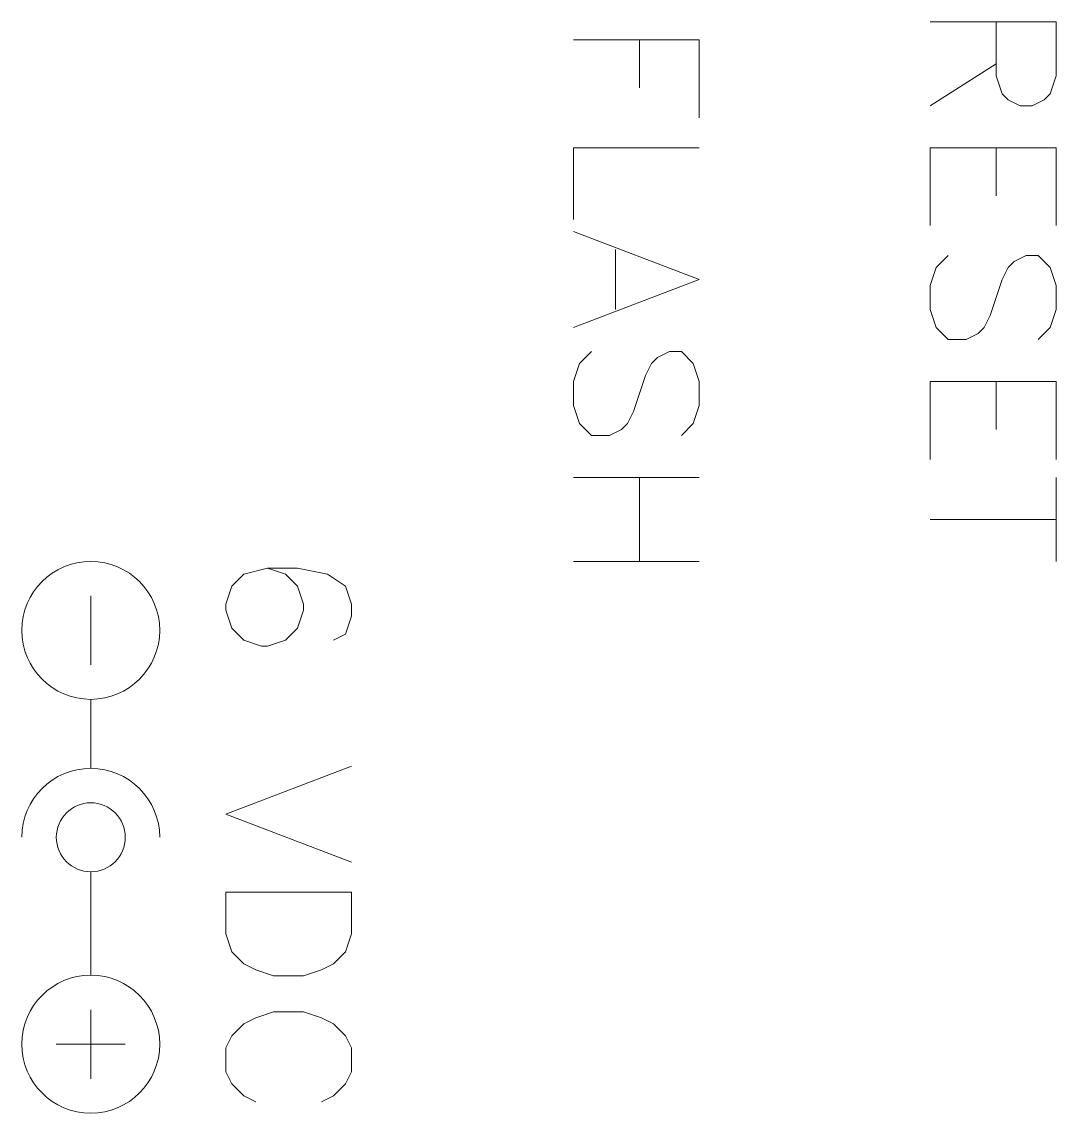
# Model space of a CAD drawing. Header units: millimetres. Extents: x -9 to 6, y -8 to 7.8.
import ezdxf

# ---------------------------------------------------------------- set-up
doc = ezdxf.new("R2010")
doc.units = ezdxf.units.MM
doc.layers.add('engrave', color=3, linetype='Continuous', lineweight=5, true_color=0x00ff00)

msp = doc.modelspace()

# ---------------------------------------------------------------- linework, layer by layer
at = {"layer": 'engrave'}
for p, q in [((-8, -1.5), (-8, -0.5)), ((-8, -2), (-8, -3)), ((-8, -4.5), (-8, -6)), ((-8, -6.5), (-8, -7.5)), ((-8.5, -7), (-7.5, -7))]:
    msp.add_line(p, q, dxfattribs=at)
for points in [[(6, 7.823), (4.175, 7.823)], [(6, 7.823), (6, 7.041), (5.913, 6.78), (5.826, 6.693), (5.652, 6.606), (5.478, 6.606), (5.305, 6.693), (5.218, 6.78), (5.131, 7.041), (5.131, 7.823)], [(0.825, 7.562), (-1, 7.562)], [(-0.044, 7.562), (-0.044, 6.867)], [(0.825, 7.562), (0.825, 6.432)], [(5.131, 7.215), (4.175, 6.606)], [(0.825, 5.998), (-1, 5.998), (-1, 4.955)], [(6, 5.998), (4.175, 5.998)], [(4.175, 5.998), (4.175, 4.868)], [(5.131, 5.998), (5.131, 5.302)], [(6, 5.998), (6, 4.868)], [(0.825, 4.085), (-1, 4.781)], [(-0.392, 4.52), (-0.392, 3.651)], [(5.739, 3.216), (5.913, 3.39), (6, 3.651), (6, 3.999), (5.913, 4.259), (5.739, 4.433), (5.565, 4.433), (5.392, 4.346), (5.305, 4.259), (5.218, 4.085), (5.044, 3.564), (4.957, 3.39), (4.87, 3.303), (4.696, 3.216), (4.435, 3.216), (4.262, 3.39), (4.175, 3.651), (4.175, 3.999), (4.262, 4.259), (4.435, 4.433)], [(0.825, 4.085), (-1, 3.39)], [(0.565, 1.825), (0.738, 1.999), (0.825, 2.26), (0.825, 2.608), (0.738, 2.869), (0.565, 3.042), (0.391, 3.042), (0.217, 2.955), (0.13, 2.869), (0.043, 2.695), (-0.131, 2.173), (-0.218, 1.999), (-0.305, 1.912), (-0.478, 1.825), (-0.739, 1.825), (-0.913, 1.999), (-1, 2.26), (-1, 2.608), (-0.913, 2.869), (-0.739, 3.042)], [(6, 2.608), (4.175, 2.608)], [(4.175, 2.608), (4.175, 1.478)], [(5.131, 2.608), (5.131, 1.912)], [(6, 2.608), (6, 1.478)], [(0.825, 1.217), (-1, 1.217)], [(-0.044, 1.217), (-0.044, 0)], [(6, 1.217), (6, 0)], [(6, 0.608), (4.175, 0.608)], [(0.825, 0), (-1, 0)], [(-4.478, -1.143), (-4.305, -1.056), (-4.218, -0.795), (-4.218, -0.622), (-4.305, -0.361), (-4.565, -0.187), (-5, -0.1), (-5.435, -0.1), (-5.782, -0.187), (-5.956, -0.361), (-6.043, -0.622), (-6.043, -0.708), (-5.956, -0.969), (-5.782, -1.143), (-5.522, -1.23), (-5.435, -1.23), (-5.174, -1.143), (-5, -0.969), (-4.913, -0.708), (-4.913, -0.622), (-5, -0.361), (-5.174, -0.187), (-5.435, -0.1)], [(-4.218, -2.969), (-6.043, -3.664)], [(-4.218, -4.359), (-6.043, -3.664)], [(-4.218, -4.794), (-6.043, -4.794)], [(-4.218, -4.794), (-4.218, -5.402), (-4.305, -5.663), (-4.478, -5.837), (-4.652, -5.924), (-4.913, -6.011), (-5.348, -6.011), (-5.608, -5.924), (-5.782, -5.837), (-5.956, -5.663), (-6.043, -5.402), (-6.043, -4.794)], [(-4.652, -7.836), (-4.478, -7.749), (-4.305, -7.576), (-4.218, -7.402), (-4.218, -7.054), (-4.305, -6.88), (-4.478, -6.706), (-4.652, -6.619), (-4.913, -6.532), (-5.348, -6.532), (-5.608, -6.619), (-5.782, -6.706), (-5.956, -6.88), (-6.043, -7.054), (-6.043, -7.402), (-5.956, -7.576), (-5.782, -7.749), (-5.608, -7.836)]]:
    msp.add_lwpolyline(points, dxfattribs=at)
for centre, radius in [((-8, -1), 1), ((-8, -4), 0.5), ((-8, -7), 1)]:
    msp.add_circle(centre, radius, dxfattribs=at)
msp.add_arc((-8, -4), 1, 0, 180, dxfattribs=at)

doc.saveas('drawing.dxf')
